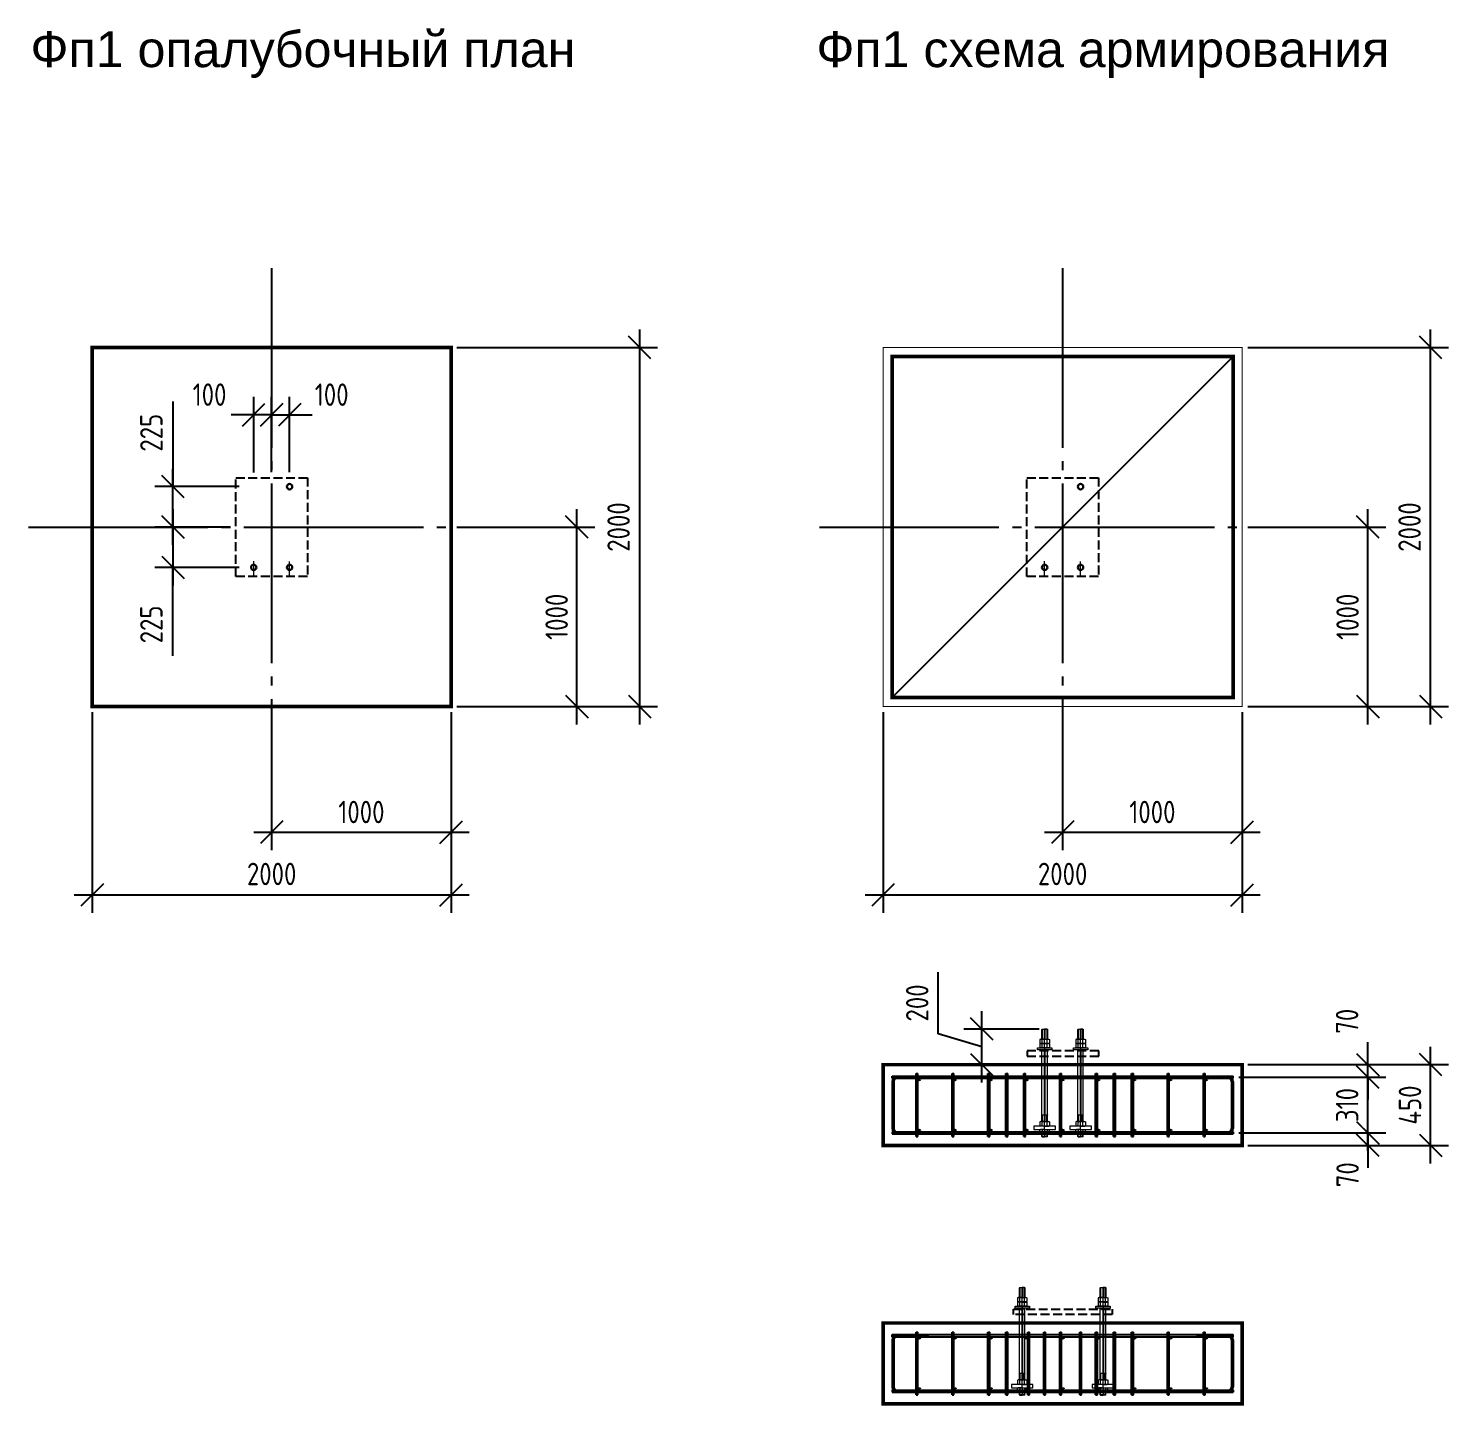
# Model space of a CAD drawing. Header units: inches. Extents: x -70075 to 28436, y 72758 to 118930.
# Drawn here: x 11362 to 19272, y 111258 to 118930 of the extents above; entities that cross this region are included whole.
import ezdxf

# ---------------------------------------------------------------- set-up
doc = ezdxf.new("R2010")
doc.units = ezdxf.units.IN
doc.header["$MEASUREMENT"] = 0
for name, pattern in [('ГОСТ 2.303 4', [7, 5, -2, 0]), ('ГОСТ 2.303 5', [24, 20, -1.5, 1, -1.5]), ('ГОСТ 2.303 6', [12, 8, -1.5, 1, -1.5])]:
    doc.linetypes.add(name, pattern=pattern)
doc.layers.add('Оси', color=151, linetype='Continuous', lineweight=18)
doc.styles.get("Standard").update_dxf_attribs({"font": 'arial.ttf'})
doc.styles.add('ГОСТ 2.304', font='CS_Gost2304.shx')
doc.dimstyles.new('СПДС', dxfattribs={"dimscale": 100, "dimtxt": 2.5, "dimasz": 2.5, "dimexe": 2, "dimexo": 0.625, "dimgap": 1, "dimtad": 1, "dimdec": 0, "dimtxsty": 'ГОСТ 2.304', "dimblk": 'OBLIQUE', "dimblk1": 'OBLIQUE', "dimblk2": 'OBLIQUE', "dimcen": 2.5, "dimdle": 2, "dimadec": 0, "dimazin": 2, "dimtfac": 0.75, "dimtdec": 4, "dimtmove": 1, "dimatfit": 3, "dimfxl": 1, "dimtfill": 1, "dimtolj": 1, "dimarcsym": 1})

# ---------------------------------------------------------------- blocks, each defined once
blk = doc.blocks.new('A$C7548783A')
at = {"linetype": 'ГОСТ 2.303 4', "ltscale": 10}
blk.add_lwpolyline([(-200, 275), (200, 275), (200, -275), (-200, -275)], close=True, dxfattribs=at)
at = {"lineweight": 30, "ltscale": 100}
for centre in [(100, 225), (-100, -225), (100, -225)]:
    blk.add_circle(centre, 15, dxfattribs=at)
at = {"layer": 'Оси', "linetype": 'ГОСТ 2.303 6', "ltscale": 10}
for p, q in [((-100, -270.6), (-100, -179.4)), ((100, -272.3), (100, -177.7))]:
    blk.add_line(p, q, dxfattribs=at)
blk = doc.blocks.new('_Oblique')
at = {"color": 0, "linetype": 'ByBlock', "lineweight": -2}
blk.add_line((-0.5, -0.5), (0.5, 0.5), dxfattribs=at)
blk = doc.blocks.new('*D1296')
at = {"color": 0, "lineweight": -2, "transparency": 16777216}
for p, q in [((12716.5, 115120.9), (12716.5, 114352.2)), ((13716.5, 115120.9), (13716.5, 114352.2)), ((12616.5, 114452.2), (13816.5, 114452.2))]:
    blk.add_line(p, q, dxfattribs=at)
at = {"layer": 'Defpoints', "color": 0, "transparency": 16777216}
for p in [(12716.5, 115152.2), (13716.5, 115152.2), (13716.5, 114452.2)]:
    blk.add_point(p, dxfattribs=at)
at = {"color": 0, "lineweight": -2, "transparency": 16777216, "xscale": 125, "yscale": 125, "zscale": 125, "rotation": 180}
blk.add_blockref('_Oblique', (12716.5, 114452.2), dxfattribs=at)
at = {"color": 0, "lineweight": -2, "transparency": 16777216, "xscale": 125, "yscale": 125, "zscale": 125}
blk.add_blockref('_Oblique', (13716.5, 114452.2), dxfattribs=at)
at = {"color": 0, "transparency": 16777216, "insert": (13216.5, 114564.7), "char_height": 125, "attachment_point": 5, "style": 'ГОСТ 2.304', "bg_fill": 3, "box_fill_scale": 1.25, "bg_fill_color": 256, "bg_fill_true_color": 13158600, "bg_fill_transparency": 0}
blk.add_mtext('\\A1;1000', dxfattribs=at)
blk = doc.blocks.new('*D1297')
at = {"color": 0, "lineweight": -2, "transparency": 16777216}
for p, q in [((11716.5, 115120.9), (11716.5, 114002.2)), ((13716.5, 115120.9), (13716.5, 114002.2)), ((13816.5, 114102.2), (11616.5, 114102.2))]:
    blk.add_line(p, q, dxfattribs=at)
at = {"layer": 'Defpoints', "color": 0, "transparency": 16777216}
for p in [(11716.5, 115152.2), (13716.5, 115152.2), (11716.5, 114102.2)]:
    blk.add_point(p, dxfattribs=at)
at = {"color": 0, "lineweight": -2, "transparency": 16777216, "xscale": 125, "yscale": 125, "zscale": 125, "rotation": 180}
blk.add_blockref('_Oblique', (11716.5, 114102.2), dxfattribs=at)
at = {"color": 0, "lineweight": -2, "transparency": 16777216, "xscale": 125, "yscale": 125, "zscale": 125}
blk.add_blockref('_Oblique', (13716.5, 114102.2), dxfattribs=at)
at = {"color": 0, "transparency": 16777216, "insert": (12716.5, 114219.5), "char_height": 125, "attachment_point": 5, "style": 'ГОСТ 2.304', "bg_fill": 3, "box_fill_scale": 1.25, "bg_fill_color": 256, "bg_fill_true_color": 13158600, "bg_fill_transparency": 0}
blk.add_mtext('\\A1;2000', dxfattribs=at)
blk = doc.blocks.new('*D1299')
at = {"color": 0, "lineweight": -2, "transparency": 16777216}
for p, q in [((14416.5, 115052.2), (14416.5, 116252.2)), ((13747.7, 116152.2), (14516.5, 116152.2)), ((13747.7, 115152.2), (14516.5, 115152.2))]:
    blk.add_line(p, q, dxfattribs=at)
at = {"layer": 'Defpoints', "color": 0, "transparency": 16777216}
for p in [(13716.5, 116152.2), (14416.5, 116152.2), (13716.5, 115152.2)]:
    blk.add_point(p, dxfattribs=at)
at = {"color": 0, "lineweight": -2, "transparency": 16777216, "xscale": 125, "yscale": 125, "zscale": 125}
for p, rotation in [((14416.5, 116152.2), 90), ((14416.5, 115152.2), 270)]:
    blk.add_blockref('_Oblique', p, dxfattribs=dict(at, rotation=rotation))
at = {"color": 0, "transparency": 16777216, "insert": (14304, 115652.2), "char_height": 125, "attachment_point": 5, "rotation": 90, "style": 'ГОСТ 2.304', "bg_fill": 3, "box_fill_scale": 1.25, "bg_fill_color": 256, "bg_fill_true_color": 13158600, "bg_fill_transparency": 0}
blk.add_mtext('\\A1;1000', dxfattribs=at)
blk = doc.blocks.new('*D1300')
at = {"color": 0, "lineweight": -2, "transparency": 16777216}
for p, q in [((14766.5, 115052.2), (14766.5, 117252.2)), ((13747.7, 117152.2), (14866.5, 117152.2)), ((13747.7, 115152.2), (14866.5, 115152.2))]:
    blk.add_line(p, q, dxfattribs=at)
at = {"layer": 'Defpoints', "color": 0, "transparency": 16777216}
for p in [(13716.5, 117152.2), (14766.5, 117152.2), (13716.5, 115152.2)]:
    blk.add_point(p, dxfattribs=at)
at = {"color": 0, "lineweight": -2, "transparency": 16777216, "xscale": 125, "yscale": 125, "zscale": 125}
for p, rotation in [((14766.5, 117152.2), 90), ((14766.5, 115152.2), 270)]:
    blk.add_blockref('_Oblique', p, dxfattribs=dict(at, rotation=rotation))
at = {"color": 0, "transparency": 16777216, "insert": (14649.1, 116152.2), "char_height": 125, "attachment_point": 5, "rotation": 90, "style": 'ГОСТ 2.304', "bg_fill": 3, "box_fill_scale": 1.25, "bg_fill_color": 256, "bg_fill_true_color": 13158600, "bg_fill_transparency": 0}
blk.add_mtext('\\A1;2000', dxfattribs=at)
blk = doc.blocks.new('*D1302')
at = {"color": 0, "lineweight": -2, "transparency": 16777216}
for p, q in [((12166.5, 116852.1), (12166.5, 116377.2)), ((12166.5, 116052.2), (12166.5, 116477.2)), ((12536.1, 116377.2), (12066.5, 116377.2)), ((12485.2, 116152.2), (12066.5, 116152.2))]:
    blk.add_line(p, q, dxfattribs=at)
at = {"layer": 'Defpoints', "color": 0, "transparency": 16777216}
for p in [(12166.5, 116377.2), (12567.3, 116377.2), (12516.5, 116152.2)]:
    blk.add_point(p, dxfattribs=at)
at = {"color": 0, "lineweight": -2, "transparency": 16777216, "xscale": 125, "yscale": 125, "zscale": 125}
for p, rotation in [((12166.5, 116377.2), 90), ((12166.5, 116152.2), 270)]:
    blk.add_blockref('_Oblique', p, dxfattribs=dict(at, rotation=rotation))
at = {"color": 0, "transparency": 16777216, "insert": (12046.5, 116677.6), "char_height": 125, "attachment_point": 5, "rotation": 90, "style": 'ГОСТ 2.304', "bg_fill": 3, "box_fill_scale": 1.25, "bg_fill_color": 256, "bg_fill_true_color": 13158600, "bg_fill_transparency": 0}
blk.add_mtext('\\A1;225', dxfattribs=at)
blk = doc.blocks.new('*D1303')
at = {"color": 0, "lineweight": -2, "transparency": 16777216}
for p, q in [((12166.5, 116252.2), (12166.5, 115827.2)), ((12485.2, 116152.2), (12066.5, 116152.2)), ((12536.1, 115927.2), (12066.5, 115927.2)), ((12166.5, 115435.4), (12166.5, 115927.2))]:
    blk.add_line(p, q, dxfattribs=at)
at = {"layer": 'Defpoints', "color": 0, "transparency": 16777216}
for p in [(12516.5, 116152.2), (12166.5, 115927.2), (12567.3, 115927.2)]:
    blk.add_point(p, dxfattribs=at)
at = {"color": 0, "lineweight": -2, "transparency": 16777216, "xscale": 125, "yscale": 125, "zscale": 125}
for p, rotation in [((12166.5, 116152.2), 90), ((12166.5, 115927.2), 270)]:
    blk.add_blockref('_Oblique', p, dxfattribs=dict(at, rotation=rotation))
at = {"color": 0, "transparency": 16777216, "insert": (12046.5, 115609.8), "char_height": 125, "attachment_point": 5, "rotation": 90, "style": 'ГОСТ 2.304', "bg_fill": 3, "box_fill_scale": 1.25, "bg_fill_color": 256, "bg_fill_true_color": 13158600, "bg_fill_transparency": 0}
blk.add_mtext('\\A1;225', dxfattribs=at)
blk = doc.blocks.new('*D1305')
at = {"color": 0, "lineweight": -2, "transparency": 16777216}
for p, q in [((12716.5, 116458.4), (12716.5, 116877.2)), ((12816.5, 116458.4), (12816.5, 116877.2)), ((12716.5, 116777.2), (12591.5, 116777.2)), ((12716.5, 116777.2), (12816.5, 116777.2)), ((12816.5, 116777.2), (12941.5, 116777.2))]:
    blk.add_line(p, q, dxfattribs=at)
at = {"layer": 'Defpoints', "color": 0, "transparency": 16777216}
for p in [(12816.5, 116777.2), (12716.5, 116427.2), (12816.5, 116427.2)]:
    blk.add_point(p, dxfattribs=at)
at = {"color": 0, "lineweight": -2, "transparency": 16777216, "xscale": 125, "yscale": 125, "zscale": 125}
blk.add_blockref('_Oblique', (12716.5, 116777.2), dxfattribs=at)
at = {"color": 0, "lineweight": -2, "transparency": 16777216, "xscale": 125, "yscale": 125, "zscale": 125, "rotation": 180}
blk.add_blockref('_Oblique', (12816.5, 116777.2), dxfattribs=at)
at = {"color": 0, "transparency": 16777216, "insert": (13050.9, 116889.7), "char_height": 125, "attachment_point": 5, "style": 'ГОСТ 2.304', "bg_fill": 3, "box_fill_scale": 1.25, "bg_fill_color": 256, "bg_fill_true_color": 13158600, "bg_fill_transparency": 0}
blk.add_mtext('\\A1;100', dxfattribs=at)
blk = doc.blocks.new('*D1306')
at = {"color": 0, "lineweight": -2, "transparency": 16777216}
for p, q in [((12616.5, 116455.7), (12616.5, 116877.2)), ((12716.5, 116458.4), (12716.5, 116877.2)), ((12616.5, 116777.2), (12491.5, 116777.2)), ((12716.5, 116777.2), (12616.5, 116777.2)), ((12716.5, 116777.2), (12841.5, 116777.2))]:
    blk.add_line(p, q, dxfattribs=at)
at = {"layer": 'Defpoints', "color": 0, "transparency": 16777216}
for p in [(12616.5, 116777.2), (12616.5, 116424.4), (12716.5, 116427.2)]:
    blk.add_point(p, dxfattribs=at)
at = {"color": 0, "lineweight": -2, "transparency": 16777216, "xscale": 125, "yscale": 125, "zscale": 125}
blk.add_blockref('_Oblique', (12616.5, 116777.2), dxfattribs=at)
at = {"color": 0, "lineweight": -2, "transparency": 16777216, "xscale": 125, "yscale": 125, "zscale": 125, "rotation": 180}
blk.add_blockref('_Oblique', (12716.5, 116777.2), dxfattribs=at)
at = {"color": 0, "transparency": 16777216, "insert": (12370.6, 116889.7), "char_height": 125, "attachment_point": 5, "style": 'ГОСТ 2.304', "bg_fill": 3, "box_fill_scale": 1.25, "bg_fill_color": 256, "bg_fill_true_color": 13158600, "bg_fill_transparency": 0}
blk.add_mtext('\\A1;100', dxfattribs=at)
blk = doc.blocks.new('*D1315')
at = {"color": 0, "lineweight": -2, "transparency": 16777216}
for p, q in [((17122.3, 115120.9), (17122.3, 114352.2)), ((18122.3, 115120.9), (18122.3, 114352.2)), ((17022.3, 114452.2), (18222.3, 114452.2))]:
    blk.add_line(p, q, dxfattribs=at)
at = {"layer": 'Defpoints', "color": 0, "transparency": 16777216}
for p in [(17122.3, 115152.2), (18122.3, 115152.2), (18122.3, 114452.2)]:
    blk.add_point(p, dxfattribs=at)
at = {"color": 0, "lineweight": -2, "transparency": 16777216, "xscale": 125, "yscale": 125, "zscale": 125, "rotation": 180}
blk.add_blockref('_Oblique', (17122.3, 114452.2), dxfattribs=at)
at = {"color": 0, "lineweight": -2, "transparency": 16777216, "xscale": 125, "yscale": 125, "zscale": 125}
blk.add_blockref('_Oblique', (18122.3, 114452.2), dxfattribs=at)
at = {"color": 0, "transparency": 16777216, "insert": (17622.3, 114564.7), "char_height": 125, "attachment_point": 5, "style": 'ГОСТ 2.304', "bg_fill": 3, "box_fill_scale": 1.25, "bg_fill_color": 256, "bg_fill_true_color": 13158600, "bg_fill_transparency": 0}
blk.add_mtext('\\A1;1000', dxfattribs=at)
blk = doc.blocks.new('*D1314')
at = {"color": 0, "lineweight": -2, "transparency": 16777216}
for p, q in [((16122.3, 115120.9), (16122.3, 114002.2)), ((18122.3, 115120.9), (18122.3, 114002.2)), ((18222.3, 114102.2), (16022.3, 114102.2))]:
    blk.add_line(p, q, dxfattribs=at)
at = {"layer": 'Defpoints', "color": 0, "transparency": 16777216}
for p in [(16122.3, 115152.2), (18122.3, 115152.2), (16122.3, 114102.2)]:
    blk.add_point(p, dxfattribs=at)
at = {"color": 0, "lineweight": -2, "transparency": 16777216, "xscale": 125, "yscale": 125, "zscale": 125, "rotation": 180}
blk.add_blockref('_Oblique', (16122.3, 114102.2), dxfattribs=at)
at = {"color": 0, "lineweight": -2, "transparency": 16777216, "xscale": 125, "yscale": 125, "zscale": 125}
blk.add_blockref('_Oblique', (18122.3, 114102.2), dxfattribs=at)
at = {"color": 0, "transparency": 16777216, "insert": (17122.3, 114219.5), "char_height": 125, "attachment_point": 5, "style": 'ГОСТ 2.304', "bg_fill": 3, "box_fill_scale": 1.25, "bg_fill_color": 256, "bg_fill_true_color": 13158600, "bg_fill_transparency": 0}
blk.add_mtext('\\A1;2000', dxfattribs=at)
blk = doc.blocks.new('*D1313')
at = {"color": 0, "lineweight": -2, "transparency": 16777216}
for p, q in [((18822.3, 115052.2), (18822.3, 116252.2)), ((18153.5, 116152.2), (18922.3, 116152.2)), ((18153.5, 115152.2), (18922.3, 115152.2))]:
    blk.add_line(p, q, dxfattribs=at)
at = {"layer": 'Defpoints', "color": 0, "transparency": 16777216}
for p in [(18122.3, 116152.2), (18822.3, 116152.2), (18122.3, 115152.2)]:
    blk.add_point(p, dxfattribs=at)
at = {"color": 0, "lineweight": -2, "transparency": 16777216, "xscale": 125, "yscale": 125, "zscale": 125}
for p, rotation in [((18822.3, 116152.2), 90), ((18822.3, 115152.2), 270)]:
    blk.add_blockref('_Oblique', p, dxfattribs=dict(at, rotation=rotation))
at = {"color": 0, "transparency": 16777216, "insert": (18709.8, 115652.2), "char_height": 125, "attachment_point": 5, "rotation": 90, "style": 'ГОСТ 2.304', "bg_fill": 3, "box_fill_scale": 1.25, "bg_fill_color": 256, "bg_fill_true_color": 13158600, "bg_fill_transparency": 0}
blk.add_mtext('\\A1;1000', dxfattribs=at)
blk = doc.blocks.new('*D1312')
at = {"color": 0, "lineweight": -2, "transparency": 16777216}
for p, q in [((19172.3, 115052.2), (19172.3, 117252.2)), ((18153.5, 117152.2), (19272.3, 117152.2)), ((18153.5, 115152.2), (19272.3, 115152.2))]:
    blk.add_line(p, q, dxfattribs=at)
at = {"layer": 'Defpoints', "color": 0, "transparency": 16777216}
for p in [(18122.3, 117152.2), (19172.3, 117152.2), (18122.3, 115152.2)]:
    blk.add_point(p, dxfattribs=at)
at = {"color": 0, "lineweight": -2, "transparency": 16777216, "xscale": 125, "yscale": 125, "zscale": 125}
for p, rotation in [((19172.3, 117152.2), 90), ((19172.3, 115152.2), 270)]:
    blk.add_blockref('_Oblique', p, dxfattribs=dict(at, rotation=rotation))
at = {"color": 0, "transparency": 16777216, "insert": (19054.9, 116152.2), "char_height": 125, "attachment_point": 5, "rotation": 90, "style": 'ГОСТ 2.304', "bg_fill": 3, "box_fill_scale": 1.25, "bg_fill_color": 256, "bg_fill_true_color": 13158600, "bg_fill_transparency": 0}
blk.add_mtext('\\A1;2000', dxfattribs=at)
blk = doc.blocks.new('A$C2CFD4EEA')
at = {"linetype": 'Continuous', "lineweight": 20, "ltscale": 50}
for p, q in [((45, 646.7), (46.9, 648.6)), ((75, 646.7), (45, 646.7)), ((45, 593.2), (45, 646.7)), ((46.9, 648.6), (46.9, 593.2)), ((46.9, 648.6), (60, 648.6)), ((73.1, 648.6), (60, 648.6)), ((75, 646.7), (73.1, 648.6)), ((75, 593.2), (75, 646.7)), ((20, 533.6), (20, 543.6)), ((20, 543.6), (100, 543.6)), ((100, 533.6), (20, 533.6)), ((45, 134.2), (45, 533.6)), ((75, 528.6), (45, 528.6)), ((46.9, 533.6), (46.9, 528.6)), ((60, 543.6), (60, 531.6)), ((73.1, 533.6), (73.1, 528.6)), ((75, 134.2), (75, 533.6)), ((100, 543.6), (100, 533.6)), ((75, 168.6), (45, 168.6)), ((38.2, 134.2), (33.4, 131.4)), ((33.4, 131.4), (33.4, 111.3)), ((38.2, 108.6), (33.4, 111.3)), ((38.2, 88.6), (33.4, 85.8)), ((33.4, 65.7), (33.4, 85.8)), ((60, 134.2), (38.2, 134.2)), ((60, 108.6), (38.2, 108.6)), ((60, 88.6), (38.2, 88.6)), ((46.7, 111.3), (46.7, 131.4)), ((46.7, 85.8), (46.7, 65.7)), ((60, 106.6), (60, 136.2)), ((60, 134.2), (81.9, 134.2)), ((60, 108.6), (81.9, 108.6)), ((60, 90.6), (60, 61)), ((60, 88.6), (81.9, 88.6)), ((73.3, 111.3), (73.3, 131.4)), ((73.3, 85.8), (73.3, 65.7)), ((81.9, 134.2), (86.6, 131.4)), ((81.9, 108.6), (86.6, 111.3)), ((81.9, 88.6), (86.6, 85.8)), ((86.6, 131.4), (86.6, 111.3)), ((86.6, 65.7), (86.6, 85.8)), ((38.2, 63), (33.4, 65.7)), ((60, 63), (38.2, 63)), ((45, 50.4), (45, 63)), ((75, 50.4), (45, 50.4)), ((45, 50.4), (46.9, 48.6)), ((46.9, 48.6), (46.9, 63)), ((46.9, 48.6), (60, 48.6)), ((60, 63), (60, 46.6)), ((60, 63), (81.9, 63)), ((73.1, 48.6), (60, 48.6)), ((73.1, 48.6), (73.1, 63)), ((75, 50.4), (73.1, 48.6)), ((75, 50.4), (75, 63)), ((81.9, 63), (86.6, 65.7))]:
    blk.add_line(p, q, dxfattribs=at)
at = {"linetype": 'ГОСТ 2.303 5', "lineweight": 25, "ltscale": 50}
for p, q in [((60, 650.6), (60, 593.2)), ((60, 533.6), (60, 134.2))]:
    blk.add_line(p, q, dxfattribs=at)
at = {"linetype": 'Continuous', "lineweight": 25, "ltscale": 50}
for p, q in [((73.1, 648.6), (73.1, 593.2)), ((46.9, 134.2), (46.9, 168.6)), ((73.1, 134.2), (73.1, 168.6))]:
    blk.add_line(p, q, dxfattribs=at)
at = {"linetype": 'Continuous', "lineweight": 20, "ltscale": 50, "extrusion": (0, 0, -1)}
for p, q in [((38.1, 593.2), (33.4, 590.4)), ((33.4, 590.4), (33.4, 570.3)), ((38.1, 567.6), (33.4, 570.3)), ((38.1, 569.2), (33.4, 566.4)), ((33.4, 566.4), (33.4, 546.3)), ((60, 593.2), (38.1, 593.2)), ((60, 569.2), (38.1, 569.2)), ((60, 567.6), (38.1, 567.6)), ((46.7, 570.3), (46.7, 590.4)), ((46.7, 546.3), (46.7, 566.4)), ((60, 565.6), (60, 595.2)), ((60, 593.2), (81.8, 593.2)), ((60, 541.6), (60, 571.2)), ((60, 569.2), (81.8, 569.2)), ((60, 567.6), (81.8, 567.6)), ((73.3, 570.3), (73.3, 590.4)), ((73.3, 546.3), (73.3, 566.4)), ((81.8, 593.2), (86.6, 590.4)), ((81.8, 567.6), (86.6, 570.3)), ((81.8, 569.2), (86.6, 566.4)), ((86.6, 590.4), (86.6, 570.3)), ((86.6, 566.4), (86.6, 546.3)), ((38.1, 543.6), (33.4, 546.3)), ((60, 543.6), (38.1, 543.6)), ((60, 543.6), (81.8, 543.6)), ((81.8, 543.6), (86.6, 546.3)), ((120, 108.6), (0, 108.6)), ((0, 108.6), (0, 88.6)), ((0, 88.6), (120, 88.6)), ((60, 88.6), (60, 108.6)), ((120, 88.6), (120, 108.6))]:
    blk.add_line(p, q, dxfattribs=at)
for centre, radius, start, end in [((-40.1, 580.7), 11.8, 64.38406, 124.38406), ((-40.1, 580), 11.8, 235.61556, 295.61556), ((-40.1, 556.7), 11.8, 64.38406, 124.38406), ((-60, 548.5), 43.9, 72.41185, 107.58776), ((-60, 612.2), 43.9, 252.41185, 287.58776), ((-60, 524.5), 43.9, 72.41185, 107.58776), ((-79.9, 580.7), 11.8, 55.61556, 115.61556), ((-79.9, 580), 11.8, 244.38406, 304.38406), ((-79.9, 556.7), 11.8, 55.61556, 115.61556), ((-40.1, 556), 11.8, 235.61556, 295.61556), ((-60, 588.2), 43.9, 252.41185, 287.58776), ((-79.9, 556), 11.8, 244.38406, 304.38406)]:
    blk.add_arc(centre, radius, start, end, dxfattribs=at)
at = {"linetype": 'Continuous', "lineweight": 20, "ltscale": 50}
for centre, radius, start, end in [((43.4, 528.6), 3.5, 297.32279, 0.00019), ((76.6, 528.6), 3.5, 180.00019, 242.67759), ((40.1, 121.7), 11.8, 55.61594, 115.61594), ((40.1, 121), 11.8, 244.38444, 304.38444), ((40.1, 76.1), 11.8, 55.61594, 115.61594), ((60, 89.5), 43.9, 72.41224, 107.58815), ((60, 153.2), 43.9, 252.41224, 287.58815), ((60, 43.9), 43.9, 72.41224, 107.58815), ((79.9, 121.7), 11.8, 64.38444, 124.38444), ((79.9, 121), 11.8, 235.61594, 295.61594), ((79.9, 76.1), 11.8, 64.38444, 124.38444), ((40.1, 75.4), 11.8, 244.38444, 304.38444), ((60, 107.6), 43.9, 252.41224, 287.58815), ((79.9, 75.4), 11.8, 235.61594, 295.61594)]:
    blk.add_arc(centre, radius, start, end, dxfattribs=at)
at = {"linetype": 'Continuous', "lineweight": 25, "ltscale": 50}
for centre, start, end in [((43.4, 168.6), 0.00019, 62.67759), ((76.6, 168.6), 117.32279, 180.00019)]:
    blk.add_arc(centre, 3.5, start, end, dxfattribs=at)
blk = doc.blocks.new('*D1327')
at = {"color": 0, "lineweight": -2, "transparency": 16777216}
for p, q in [((18822.3, 112777.4), (18822.3, 112902.4)), ((18103.5, 112777.4), (18922.3, 112777.4)), ((18822.3, 112777.4), (18822.3, 112707.4)), ((18153.5, 112707.4), (18922.3, 112707.4)), ((18822.3, 112707.4), (18822.3, 112582.4))]:
    blk.add_line(p, q, dxfattribs=at)
at = {"layer": 'Defpoints', "color": 0, "transparency": 16777216}
for p in [(18072.3, 112777.4), (18122.3, 112707.4), (18822.3, 112707.4)]:
    blk.add_point(p, dxfattribs=at)
at = {"color": 0, "lineweight": -2, "transparency": 16777216, "xscale": 125, "yscale": 125, "zscale": 125, "rotation": 270}
blk.add_blockref('_Oblique', (18822.3, 112777.4), dxfattribs=at)
at = {"color": 0, "transparency": 16777216, "insert": (18709.8, 112544.1), "char_height": 125, "attachment_point": 5, "rotation": 90, "style": 'ГОСТ 2.304', "bg_fill": 3, "box_fill_scale": 1.25, "bg_fill_color": 256, "bg_fill_true_color": 13158600, "bg_fill_transparency": 0}
blk.add_mtext('\\A1;70', dxfattribs=at)
at = {"color": 0, "lineweight": -2, "transparency": 16777216, "xscale": 125, "yscale": 125, "zscale": 125, "rotation": 90}
blk.add_blockref('_Oblique', (18822.3, 112707.4), dxfattribs=at)
blk = doc.blocks.new('*D1328')
at = {"color": 0, "lineweight": -2, "transparency": 16777216}
for p, q in [((19172.3, 112607.4), (19172.3, 113257.4)), ((18153.5, 113157.4), (19272.3, 113157.4)), ((18153.5, 112707.4), (19272.3, 112707.4))]:
    blk.add_line(p, q, dxfattribs=at)
at = {"layer": 'Defpoints', "color": 0, "transparency": 16777216}
for p in [(18122.3, 113157.4), (19172.3, 113157.4), (18122.3, 112707.4)]:
    blk.add_point(p, dxfattribs=at)
at = {"color": 0, "lineweight": -2, "transparency": 16777216, "xscale": 125, "yscale": 125, "zscale": 125}
for p, rotation in [((19172.3, 113157.4), 90), ((19172.3, 112707.4), 270)]:
    blk.add_blockref('_Oblique', p, dxfattribs=dict(at, rotation=rotation))
at = {"color": 0, "transparency": 16777216, "insert": (19057.2, 112932.4), "char_height": 125, "attachment_point": 5, "rotation": 90, "style": 'ГОСТ 2.304', "bg_fill": 3, "box_fill_scale": 1.25, "bg_fill_color": 256, "bg_fill_true_color": 13158600, "bg_fill_transparency": 0}
blk.add_mtext('\\A1;450', dxfattribs=at)
blk = doc.blocks.new('*D1330')
at = {"color": 0, "lineweight": -2, "transparency": 16777216}
for p, q in [((18822.3, 112677.4), (18822.3, 113187.4)), ((18103.5, 113087.4), (18922.3, 113087.4)), ((18103.5, 112777.4), (18922.3, 112777.4))]:
    blk.add_line(p, q, dxfattribs=at)
at = {"layer": 'Defpoints', "color": 0, "transparency": 16777216}
for p in [(18072.3, 113087.4), (18072.3, 112777.4)]:
    blk.add_point(p, dxfattribs=at)
at = {"color": 0, "transparency": 16777216, "insert": (18707.2, 112932.4), "char_height": 125, "attachment_point": 5, "rotation": 90, "style": 'ГОСТ 2.304', "bg_fill": 3, "box_fill_scale": 1.25, "bg_fill_color": 256, "bg_fill_true_color": 13158600, "bg_fill_transparency": 0}
blk.add_mtext('\\A1;310', dxfattribs=at)
at = {"layer": 'Defpoints', "color": 0, "transparency": 16777216}
blk.add_point((18822.3, 113087.4), dxfattribs=at)
at = {"color": 0, "lineweight": -2, "transparency": 16777216, "xscale": 125, "yscale": 125, "zscale": 125}
for p, rotation in [((18822.3, 113087.4), 90), ((18822.3, 112777.4), 270)]:
    blk.add_blockref('_Oblique', p, dxfattribs=dict(at, rotation=rotation))
blk = doc.blocks.new('*D1331')
at = {"color": 0, "lineweight": -2, "transparency": 16777216}
for p, q in [((18822.3, 113157.4), (18822.3, 113282.4)), ((18153.5, 113157.4), (18922.3, 113157.4)), ((18822.3, 113087.4), (18822.3, 113157.4)), ((18103.5, 113087.4), (18922.3, 113087.4)), ((18822.3, 113087.4), (18822.3, 112962.4))]:
    blk.add_line(p, q, dxfattribs=at)
at = {"layer": 'Defpoints', "color": 0, "transparency": 16777216}
for p in [(18122.3, 113157.4), (18822.3, 113157.4), (18072.3, 113087.4)]:
    blk.add_point(p, dxfattribs=at)
at = {"color": 0, "lineweight": -2, "transparency": 16777216, "xscale": 125, "yscale": 125, "zscale": 125}
for p, rotation in [((18822.3, 113157.4), 270), ((18822.3, 113087.4), 90)]:
    blk.add_blockref('_Oblique', p, dxfattribs=dict(at, rotation=rotation))
at = {"color": 0, "transparency": 16777216, "insert": (18707, 113399), "char_height": 125, "attachment_point": 5, "rotation": 90, "style": 'ГОСТ 2.304', "bg_fill": 3, "box_fill_scale": 1.25, "bg_fill_color": 256, "bg_fill_true_color": 13158600, "bg_fill_transparency": 0}
blk.add_mtext('\\A1;70', dxfattribs=at)
blk = doc.blocks.new('*D1351')
at = {"color": 0, "lineweight": -2, "transparency": 16777216}
for p, q in [((16429.9, 113329.1), (16429.9, 113672.8)), ((16672.3, 113057.4), (16672.3, 113455.4)), ((16672.3, 113256.4), (16429.9, 113329.1)), ((16991, 113355.4), (16572.3, 113355.4)), ((16991, 113157.4), (16572.3, 113157.4))]:
    blk.add_line(p, q, dxfattribs=at)
at = {"layer": 'Defpoints', "color": 0, "transparency": 16777216}
for p in [(16672.3, 113355.4), (17022.3, 113355.4), (17022.3, 113157.4)]:
    blk.add_point(p, dxfattribs=at)
at = {"color": 0, "lineweight": -2, "transparency": 16777216, "xscale": 125, "yscale": 125, "zscale": 125}
for p, rotation in [((16672.3, 113355.4), 90), ((16672.3, 113157.4), 270)]:
    blk.add_blockref('_Oblique', p, dxfattribs=dict(at, rotation=rotation))
at = {"color": 0, "transparency": 16777216, "insert": (16312.6, 113501), "char_height": 125, "attachment_point": 5, "rotation": 90, "style": 'ГОСТ 2.304', "bg_fill": 3, "box_fill_scale": 1.25, "bg_fill_color": 256, "bg_fill_true_color": 13158600, "bg_fill_transparency": 0}
blk.add_mtext('\\A1;200', dxfattribs=at)

msp = doc.modelspace()

# ---------------------------------------------------------------- linework, layer by layer
at = {"linetype": 'ГОСТ 2.303 5', "ltscale": 50}
for p, q in [((12716.5, 117594.1), (12716.5, 114710.3)), ((17122.3, 117594.1), (17122.3, 114710.3)), ((11361.6, 116152.2), (14071.3, 116152.2)), ((15767.4, 116152.2), (18477.2, 116152.2))]:
    msp.add_line(p, q, dxfattribs=at)
at = {"ltscale": 50}
for p, q in [((16172.3, 115202.2), (18072.3, 117102.2)), ((16172.3, 113093.4), (18072.3, 113093.4)), ((16172.3, 113081.4), (16172.3, 113093.4)), ((16172.3, 113081.4), (18072.3, 113081.4)), ((16172.3, 113063.4), (16172.3, 112801.4)), ((16182.3, 113063.4), (16182.3, 112801.4)), ((16202.3, 113083.4), (16372.3, 113083.4)), ((16306.3, 112757.4), (16306.3, 113107.4)), ((16306.3, 113107.4), (16316.3, 113107.4)), ((16316.3, 112757.4), (16316.3, 113107.4)), ((16372.3, 113093.4), (16372.3, 113083.4)), ((16506.3, 112757.4), (16506.3, 113107.4)), ((16506.3, 113107.4), (16516.3, 113107.4)), ((16516.3, 112757.4), (16516.3, 113107.4)), ((16706.3, 112757.4), (16706.3, 113107.4)), ((16706.3, 113107.4), (16716.3, 113107.4)), ((16716.3, 112757.4), (16716.3, 113107.4)), ((16806.3, 112757.4), (16806.3, 113107.4)), ((16806.3, 113107.4), (16816.3, 113107.4)), ((16816.3, 112757.4), (16816.3, 113107.4)), ((16906.3, 112757.4), (16906.3, 113107.4)), ((16906.3, 113107.4), (16916.3, 113107.4)), ((16916.3, 112757.4), (16916.3, 113107.4)), ((17106.3, 112757.4), (17106.3, 113107.4)), ((17106.3, 113107.4), (17116.3, 113107.4)), ((17116.3, 112757.4), (17116.3, 113107.4)), ((17306.3, 112757.4), (17306.3, 113107.4)), ((17306.3, 113107.4), (17316.3, 113107.4)), ((17316.3, 112757.4), (17316.3, 113107.4)), ((17406.3, 112757.4), (17406.3, 113107.4)), ((17406.3, 113107.4), (17416.3, 113107.4)), ((17416.3, 112757.4), (17416.3, 113107.4)), ((17506.3, 112757.4), (17506.3, 113107.4)), ((17506.3, 113107.4), (17516.3, 113107.4)), ((17516.3, 112757.4), (17516.3, 113107.4)), ((17706.3, 112757.4), (17706.3, 113107.4)), ((17706.3, 113107.4), (17716.3, 113107.4)), ((17716.3, 112757.4), (17716.3, 113107.4)), ((17872.3, 113093.4), (17872.3, 113083.4)), ((18042.3, 113083.4), (17872.3, 113083.4)), ((17906.3, 112757.4), (17906.3, 113107.4)), ((17906.3, 113107.4), (17916.3, 113107.4)), ((17916.3, 112757.4), (17916.3, 113107.4)), ((18062.3, 113063.4), (18062.3, 112801.4)), ((18072.3, 113081.4), (18072.3, 113093.4)), ((18072.3, 113063.4), (18072.3, 112801.4)), ((16172.3, 112783.4), (18072.3, 112783.4)), ((16172.3, 112783.4), (16172.3, 112771.4)), ((16172.3, 112771.4), (18072.3, 112771.4)), ((16202.3, 112781.4), (16372.3, 112781.4)), ((16306.3, 112757.4), (16316.3, 112757.4)), ((16372.3, 112781.4), (16372.3, 112771.4)), ((16506.3, 112757.4), (16516.3, 112757.4)), ((16706.3, 112757.4), (16716.3, 112757.4)), ((16806.3, 112757.4), (16816.3, 112757.4)), ((16906.3, 112757.4), (16916.3, 112757.4)), ((17106.3, 112757.4), (17116.3, 112757.4)), ((17306.3, 112757.4), (17316.3, 112757.4)), ((17406.3, 112757.4), (17416.3, 112757.4)), ((17506.3, 112757.4), (17516.3, 112757.4)), ((17706.3, 112757.4), (17716.3, 112757.4)), ((18042.3, 112781.4), (17872.3, 112781.4)), ((17872.3, 112781.4), (17872.3, 112771.4)), ((17906.3, 112757.4), (17916.3, 112757.4)), ((18072.3, 112783.4), (18072.3, 112771.4)), ((16172.3, 111654), (18072.3, 111654)), ((16172.3, 111642), (16172.3, 111654)), ((16172.3, 111642), (18072.3, 111642)), ((16172.3, 111624), (16172.3, 111362)), ((16182.3, 111624), (16182.3, 111362)), ((16202.3, 111644), (16372.3, 111644)), ((16306.3, 111318), (16306.3, 111668)), ((16306.3, 111668), (16316.3, 111668)), ((16316.3, 111318), (16316.3, 111668)), ((16372.3, 111654), (16372.3, 111644)), ((16506.3, 111318), (16506.3, 111668)), ((16506.3, 111668), (16516.3, 111668)), ((16516.3, 111318), (16516.3, 111668)), ((16706.3, 111318), (16706.3, 111668)), ((16706.3, 111668), (16716.3, 111668)), ((16716.3, 111318), (16716.3, 111668)), ((16806.3, 111318), (16806.3, 111668)), ((16806.3, 111668), (16816.3, 111668)), ((16816.3, 111318), (16816.3, 111668)), ((16928.3, 111318), (16928.3, 111668)), ((16928.3, 111668), (16938.3, 111668)), ((16938.3, 111318), (16938.3, 111668)), ((17017.3, 111318), (17017.3, 111668)), ((17017.3, 111668), (17027.3, 111668)), ((17027.3, 111318), (17027.3, 111668)), ((17106.3, 111318), (17106.3, 111668)), ((17106.3, 111668), (17116.3, 111668)), ((17116.3, 111318), (17116.3, 111668)), ((17217.3, 111318), (17217.3, 111668)), ((17217.3, 111668), (17227.3, 111668)), ((17227.3, 111318), (17227.3, 111668)), ((17306.3, 111318), (17306.3, 111668)), ((17306.3, 111668), (17316.3, 111668)), ((17316.3, 111318), (17316.3, 111668)), ((17406.3, 111318), (17406.3, 111668)), ((17406.3, 111668), (17416.3, 111668)), ((17416.3, 111318), (17416.3, 111668)), ((17506.3, 111318), (17506.3, 111668)), ((17506.3, 111668), (17516.3, 111668)), ((17516.3, 111318), (17516.3, 111668)), ((17706.3, 111318), (17706.3, 111668)), ((17706.3, 111668), (17716.3, 111668)), ((17716.3, 111318), (17716.3, 111668)), ((17872.3, 111654), (17872.3, 111644)), ((18042.3, 111644), (17872.3, 111644)), ((17906.3, 111318), (17906.3, 111668)), ((17906.3, 111668), (17916.3, 111668)), ((17916.3, 111318), (17916.3, 111668)), ((18062.3, 111624), (18062.3, 111362)), ((18072.3, 111642), (18072.3, 111654)), ((18072.3, 111624), (18072.3, 111362)), ((16172.3, 111344), (18072.3, 111344)), ((16172.3, 111344), (16172.3, 111332)), ((16172.3, 111332), (18072.3, 111332)), ((16202.3, 111342), (16372.3, 111342)), ((16306.3, 111318), (16316.3, 111318)), ((16372.3, 111342), (16372.3, 111332)), ((16506.3, 111318), (16516.3, 111318)), ((16706.3, 111318), (16716.3, 111318)), ((16806.3, 111318), (16816.3, 111318)), ((16928.3, 111318), (16938.3, 111318)), ((17017.3, 111318), (17027.3, 111318)), ((17106.3, 111318), (17116.3, 111318)), ((17217.3, 111318), (17227.3, 111318)), ((17306.3, 111318), (17316.3, 111318)), ((17406.3, 111318), (17416.3, 111318)), ((17506.3, 111318), (17516.3, 111318)), ((17706.3, 111318), (17716.3, 111318)), ((18042.3, 111342), (17872.3, 111342)), ((17872.3, 111342), (17872.3, 111332)), ((17906.3, 111318), (17916.3, 111318)), ((18072.3, 111344), (18072.3, 111332))]:
    msp.add_line(p, q, dxfattribs=at)
at = {"color": 5, "ltscale": 100}
for points, const_width in [([(11716.5, 115152.2), (11716.5, 117152.2), (13716.5, 117152.2), (13716.5, 115152.2)], 20), ([(16122.3, 115152.2), (16122.3, 117152.2), (18122.3, 117152.2), (18122.3, 115152.2)], 5), ([(16172.3, 115202.2), (16172.3, 117102.2), (18072.3, 117102.2), (18072.3, 115202.2)], 20), ([(16122.3, 113157.4), (18122.3, 113157.4), (18122.3, 112707.4), (16122.3, 112707.4)], 20), ([(16122.3, 111718), (18122.3, 111718), (18122.3, 111268), (16122.3, 111268)], 20)]:
    msp.add_lwpolyline(points, close=True, dxfattribs=dict(at, const_width=const_width))
at = {"linetype": 'ГОСТ 2.303 4', "ltscale": 10}
for points in [[(16924, 113204.5), (17324, 113204.5), (17324, 113234.5), (16924, 113234.5)], [(17399, 111795.1), (17399, 111765.1), (16849, 111765.1), (16849, 111795.1)]]:
    msp.add_lwpolyline(points, close=True, dxfattribs=at)
at = {"ltscale": 50}
for centre in [(16322.3, 113075.4), (16522.3, 113075.4), (16722.3, 113075.4), (16922.3, 113075.4), (17122.3, 113075.4), (17322.3, 113075.4), (17322.3, 113075.4), (17522.3, 113075.4), (17722.3, 113075.4), (17922.3, 113075.4), (16322.3, 112789.4), (16522.3, 112789.4), (16722.3, 112789.4), (16922.3, 112789.4), (17122.3, 112789.4), (17322.3, 112789.4), (17322.3, 112789.4), (17522.3, 112789.4), (17722.3, 112789.4), (17922.3, 112789.4), (16322.3, 111636), (16522.3, 111636), (16722.3, 111636), (16922.3, 111636), (17122.3, 111636), (17322.3, 111636), (17322.3, 111636), (17522.3, 111636), (17722.3, 111636), (17922.3, 111636), (16322.3, 111350), (16522.3, 111350), (16722.3, 111350), (16922.3, 111350), (17122.3, 111350), (17322.3, 111350), (17322.3, 111350), (17522.3, 111350), (17722.3, 111350), (17922.3, 111350)]:
    msp.add_circle(centre, 6, dxfattribs=at)
for centre, radius, start, end in [((16202.3, 113063.4), 30, 90, 180), ((16202.3, 113063.4), 20, 90, 180), ((18042.3, 113063.4), 30, 0, 90), ((18042.3, 113063.4), 20, 0, 90), ((16202.3, 112801.4), 30, 180, 270), ((16202.3, 112801.4), 20, 180, 270), ((18042.3, 112801.4), 20, 270, 0), ((18042.3, 112801.4), 30, 270, 0), ((16202.3, 111624), 30, 90, 180), ((16202.3, 111624), 20, 90, 180), ((18042.3, 111624), 30, 0, 90), ((18042.3, 111624), 20, 0, 90), ((16202.3, 111362), 30, 180, 270), ((16202.3, 111362), 20, 180, 270), ((18042.3, 111362), 20, 270, 0), ((18042.3, 111362), 30, 270, 0)]:
    msp.add_arc(centre, radius, start, end, dxfattribs=at)

# ---------------------------------------------------------------- block references
at = {"ltscale": 100}
for p in [(12716.5, 116152.2), (17122.3, 116152.2)]:
    msp.add_blockref('A$C7548783A', p, dxfattribs=at)
at = {"ltscale": 50}
for p in [(16962.3, 112706.8), (17162.3, 112706.8), (16837.3, 111267.5), (17287.3, 111267.5)]:
    msp.add_blockref('A$C2CFD4EEA', p, dxfattribs=at)

# ---------------------------------------------------------------- texts
at = {"linetype": 'Continuous', "ltscale": 50}
for s, p in [('Фп1 опалубочный план', (11372.7, 118714.1)), ('Фп1 схема армирования', (15750.4, 118714.1))]:
    msp.add_text(s, height=200.025, dxfattribs=at).set_placement(p)

# ---------------------------------------------------------------- next in the draw order: dimensions: what is measured, and where the dimension line sits
for base, p1, p2, picture, middle in [((12166.5, 116377.2), (12516.5, 116152.2), (12567.3, 116377.2), '*D1302', (12146.5, 116677.6)), ((18822.3, 112707.4), (18072.3, 112777.4), (18122.3, 112707.4), '*D1327', (18822.3, 112544.1))]:
    dim = msp.add_linear_dim(base=base, p1=p1, p2=p2, angle=90, dimstyle='СПДС', override={"dimscale": 50})
    dim.commit()
    dim.dimension.update_dxf_attribs({"geometry": picture, "text_midpoint": middle, "dimtype": 160})
for base, p1, p2, picture, middle in [((13716.5, 114452.2), (12716.5, 115152.2), (13716.5, 115152.2), '*D1296', (13216.5, 114564.7)), ((18122.3, 114452.2), (17122.3, 115152.2), (18122.3, 115152.2), '*D1315', (17622.3, 114564.7))]:
    dim = msp.add_linear_dim(base=base, p1=p1, p2=p2, dimstyle='СПДС', override={"dimscale": 50, "dimtmove": 1})
    dim.commit()
    dim.dimension.update_dxf_attribs({"geometry": picture, "text_midpoint": middle})
dim = msp.add_linear_dim(base=(16672.3, 113355.4), p1=(17022.3, 113157.4), p2=(17022.3, 113355.4), angle=90, text='200', dimstyle='СПДС', override={"dimscale": 50, "dimtmove": 1})
dim.commit()
dim.dimension.update_dxf_attribs({"geometry": '*D1351', "text_midpoint": (16312.6, 113379.1)})

# ---------------------------------------------------------------- next in the draw order: dimensions: what is measured, and where the dimension line sits
dim = msp.add_linear_dim(base=(12816.5, 116777.2), p1=(12716.5, 116427.2), p2=(12816.5, 116427.2), dimstyle='СПДС', override={"dimscale": 50})
dim.commit()
dim.dimension.update_dxf_attribs({"geometry": '*D1305', "text_midpoint": (13050.9, 116777.2), "dimtype": 160})
dim = msp.add_linear_dim(base=(12166.5, 115927.2), p1=(12516.5, 116152.2), p2=(12567.3, 115927.2), angle=90, dimstyle='СПДС', override={"dimscale": 50})
dim.commit()
dim.dimension.update_dxf_attribs({"geometry": '*D1303', "text_midpoint": (12171.5, 115609.8), "dimtype": 160})
for base, p1, p2, picture, middle in [((11716.5, 114102.2), (13716.5, 115152.2), (11716.5, 115152.2), '*D1297', (12716.5, 114219.5)), ((16122.3, 114102.2), (18122.3, 115152.2), (16122.3, 115152.2), '*D1314', (17122.3, 114219.5))]:
    dim = msp.add_linear_dim(base=base, p1=p1, p2=p2, dimstyle='СПДС', override={"dimscale": 50})
    dim.commit()
    dim.dimension.update_dxf_attribs({"geometry": picture, "text_midpoint": middle})
dim = msp.add_linear_dim(base=(19172.3, 113157.4), p1=(18122.3, 112707.4), p2=(18122.3, 113157.4), angle=90, dimstyle='СПДС', override={"dimscale": 50})
dim.commit()
dim.dimension.update_dxf_attribs({"geometry": '*D1328', "text_midpoint": (19057.2, 112932.4)})

# ---------------------------------------------------------------- next in the draw order: dimensions: what is measured, and where the dimension line sits
dim = msp.add_linear_dim(base=(12616.5, 116777.2), p1=(12716.5, 116427.2), p2=(12616.5, 116424.4), dimstyle='СПДС', override={"dimscale": 50})
dim.commit()
dim.dimension.update_dxf_attribs({"geometry": '*D1306', "text_midpoint": (12370.6, 116777.2), "dimtype": 160})
for base, p1, p2, picture, middle in [((14416.5, 116152.2), (13716.5, 115152.2), (13716.5, 116152.2), '*D1299', (14304, 115652.2)), ((18822.3, 116152.2), (18122.3, 115152.2), (18122.3, 116152.2), '*D1313', (18709.8, 115652.2))]:
    dim = msp.add_linear_dim(base=base, p1=p1, p2=p2, angle=90, dimstyle='СПДС', override={"dimscale": 50, "dimtmove": 1})
    dim.commit()
    dim.dimension.update_dxf_attribs({"geometry": picture, "text_midpoint": middle})
dim = msp.add_linear_dim(base=(18822.3, 113087.4), p1=(18072.3, 112777.4), p2=(18072.3, 113087.4), angle=90, dimstyle='СПДС', override={"dimscale": 50})
dim.commit()
dim.dimension.update_dxf_attribs({"geometry": '*D1330', "text_midpoint": (18822.3, 112932.4), "dimtype": 160})

# ---------------------------------------------------------------- next in the draw order: dimensions: what is measured, and where the dimension line sits
for base, p1, p2, picture, middle in [((14766.5, 117152.2), (13716.5, 115152.2), (13716.5, 117152.2), '*D1300', (14649.1, 116152.2)), ((19172.3, 117152.2), (18122.3, 115152.2), (18122.3, 117152.2), '*D1312', (19054.9, 116152.2))]:
    dim = msp.add_linear_dim(base=base, p1=p1, p2=p2, angle=90, dimstyle='СПДС', override={"dimscale": 50})
    dim.commit()
    dim.dimension.update_dxf_attribs({"geometry": picture, "text_midpoint": middle})
dim = msp.add_linear_dim(base=(18822.3, 113157.4), p1=(18072.3, 113087.4), p2=(18122.3, 113157.4), angle=90, dimstyle='СПДС', override={"dimscale": 50})
dim.commit()
dim.dimension.update_dxf_attribs({"geometry": '*D1331', "text_midpoint": (18819.5, 113399), "dimtype": 160})

doc.saveas('drawing.dxf')
